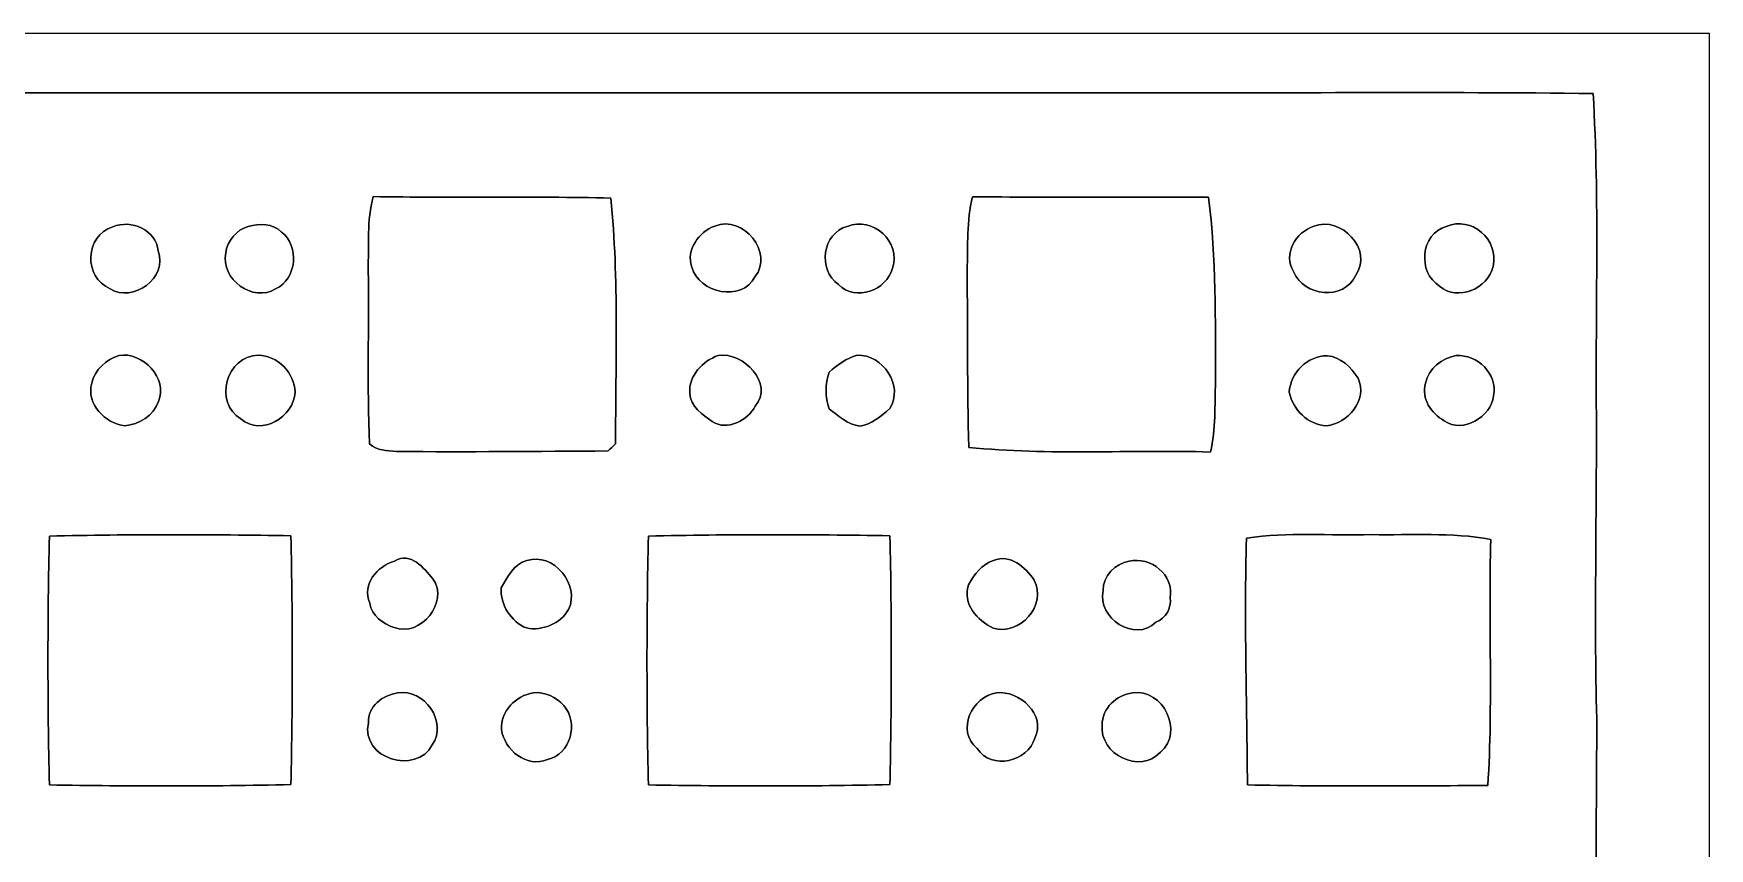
# Model space of a CAD drawing. Header units: centimetres. Extents: x -16.8 to 16.8, y -16.7 to 16.7.
# Drawn here: x -0.2 to 16.77, y 8.41 to 16.67 of the extents above; entities that cross this region are included whole.
import ezdxf

# ---------------------------------------------------------------- set-up
doc = ezdxf.new("R2010")
doc.units = ezdxf.units.CM
doc.header["$MEASUREMENT"] = 0
doc.layers.add('Layer 1', color=7, linetype='Continuous')

msp = doc.modelspace()

# ---------------------------------------------------------------- linework, layer by layer
at = {"layer": 'Layer 1', "color": 7}
for points, knots in [([(-16.77458, 16.66875), (-16.77458, 16.66875), (16.77458, 16.66875), (16.77458, 16.66875), (16.77458, 16.66875), (16.77458, 16.66875), (16.77458, -16.66875), (16.77458, -16.66875), (16.77458, -16.66875), (16.77458, -16.66875), (-16.77458, -16.66875), (-16.77458, -16.66875), (-16.77458, -16.66875), (-16.77458, -16.66875), (-16.77458, 16.66875), (-16.77458, 16.66875), (-16.77458, 16.66875), (-16.77458, 16.66875), (-16.77458, 16.66875), (-16.77458, 16.66875)], [0, 0, 0, 0, 0.16666667, 0.16666667, 0.16666667, 0.16666667, 0.33333333, 0.33333333, 0.33333333, 0.33333333, 0.5, 0.5, 0.5, 0.5, 0.66666667, 0.66666667, 0.66666667, 0.66666667, 1, 1, 1, 1]), ([(-16.06091, 16.05774), (-16.07961, 6.31331), (-16.06374, -3.43147), (-16.06903, -13.17625), (-16.06903, -13.17625), (-16.0588, -14.08148), (-16.0969, -14.98776), (-16.04186, -15.89229), (-16.04186, -15.89229), (-5.49557, -15.89546), (5.05107, -15.88805), (15.59736, -15.89581), (15.59736, -15.89581), (15.65769, -15.41709), (15.61606, -14.93132), (15.63052, -14.45013), (15.63052, -14.45013), (15.63088, -10.96857), (15.62417, -7.48665), (15.63158, -4.00509), (15.63158, -4.00509), (15.61571, -2.97004), (15.64852, -1.93463), (15.6143, -0.89958), (15.6143, -0.89958), (15.63758, 1.05692), (15.63441, 3.01378), (15.62276, 4.97064), (15.62276, 4.97064), (15.63864, 6.5218), (15.61465, 8.07297), (15.63511, 9.62413), (15.63511, 9.62413), (15.60371, 10.68564), (15.63299, 11.7475), (15.62876, 12.80901), (15.62876, 12.80901), (15.61888, 13.89274), (15.66086, 14.97718), (15.59595, 16.05986), (15.59595, 16.05986), (14.04867, 16.08137), (12.50103, 16.06303), (10.95375, 16.06903), (10.95375, 16.06903), (2.60456, 16.06903), (-5.74428, 16.06903), (-14.09347, 16.06903), (-14.09347, 16.06903), (-14.74929, 16.06867), (-15.40545, 16.07608), (-16.06091, 16.05774)], [0, 0, 0, 0, 0.07142857, 0.07142857, 0.07142857, 0.07142857, 0.14285714, 0.14285714, 0.14285714, 0.14285714, 0.21428571, 0.21428571, 0.21428571, 0.21428571, 0.28571429, 0.28571429, 0.28571429, 0.28571429, 0.35714286, 0.35714286, 0.35714286, 0.35714286, 0.42857143, 0.42857143, 0.42857143, 0.42857143, 0.5, 0.5, 0.5, 0.5, 0.57142857, 0.57142857, 0.57142857, 0.57142857, 0.64285714, 0.64285714, 0.64285714, 0.64285714, 0.71428571, 0.71428571, 0.71428571, 0.71428571, 0.78571429, 0.78571429, 0.78571429, 0.78571429, 0.85714286, 0.85714286, 0.85714286, 0.85714286, 1, 1, 1, 1]), ([(3.2385, 15.01634), (4.04107, 15.00399), (4.84434, 15.02092), (5.64691, 15.00187), (5.64691, 15.00187), (5.72735, 14.17496), (5.69383, 13.34276), (5.69383, 12.51303), (5.69383, 12.51303), (5.66808, 12.48869), (5.64268, 12.46434), (5.61728, 12.44), (5.61728, 12.44), (4.90255, 12.43577), (4.18783, 12.42801), (3.47345, 12.43542), (3.47345, 12.43542), (3.38032, 12.44353), (3.27342, 12.44177), (3.20181, 12.51197), (3.20181, 12.51197), (3.17465, 13.09758), (3.19899, 13.6839), (3.1877, 14.26986), (3.1877, 14.26986), (3.19511, 14.51857), (3.17288, 14.77363), (3.2385, 15.01634)], [0, 0, 0, 0, 0.125, 0.125, 0.125, 0.125, 0.25, 0.25, 0.25, 0.25, 0.375, 0.375, 0.375, 0.375, 0.5, 0.5, 0.5, 0.5, 0.625, 0.625, 0.625, 0.625, 0.75, 0.75, 0.75, 0.75, 1, 1, 1, 1]), ([(9.3091, 15.01493), (10.10602, 15.00787), (10.9026, 15.01281), (11.69952, 15.00999), (11.69952, 15.00999), (11.77925, 14.39051), (11.76796, 13.76433), (11.77114, 13.14097), (11.77114, 13.14097), (11.76196, 12.90391), (11.77572, 12.6619), (11.72034, 12.42907), (11.72034, 12.42907), (10.90436, 12.45411), (10.08521, 12.39414), (9.27135, 12.47634), (9.27135, 12.47634), (9.25724, 13.07394), (9.2583, 13.6719), (9.25583, 14.26986), (9.25583, 14.26986), (9.26183, 14.51822), (9.24842, 14.77151), (9.3091, 15.01493)], [0, 0, 0, 0, 0.14285714, 0.14285714, 0.14285714, 0.14285714, 0.28571429, 0.28571429, 0.28571429, 0.28571429, 0.42857143, 0.42857143, 0.42857143, 0.42857143, 0.57142857, 0.57142857, 0.57142857, 0.57142857, 0.71428571, 0.71428571, 0.71428571, 0.71428571, 1, 1, 1, 1]), ([(0.60078, 14.70907), (0.78881, 14.79197), (1.03964, 14.67767), (1.06151, 14.46706), (1.06151, 14.46706), (1.1624, 14.19684), (0.80363, 13.93366), (0.57291, 14.08359), (0.57291, 14.08359), (0.30268, 14.19542), (0.31503, 14.62546), (0.60078, 14.70907)], [0, 0, 0, 0, 0.25, 0.25, 0.25, 0.25, 0.5, 0.5, 0.5, 0.5, 1, 1, 1, 1]), ([(6.69854, 14.71754), (6.98712, 14.83572), (7.30003, 14.44696), (7.106, 14.20319), (7.106, 14.20319), (6.97054, 13.94566), (6.53732, 14.03526), (6.46712, 14.30302), (6.46712, 14.30302), (6.40256, 14.47482), (6.53909, 14.66039), (6.69854, 14.71754)], [0, 0, 0, 0, 0.25, 0.25, 0.25, 0.25, 0.5, 0.5, 0.5, 0.5, 1, 1, 1, 1]), ([(8.04051, 14.71507), (8.29804, 14.82407), (8.59331, 14.55279), (8.49806, 14.29279), (8.49806, 14.29279), (8.43915, 14.0649), (8.12659, 13.94954), (7.95302, 14.12663), (7.95302, 14.12663), (7.73536, 14.27445), (7.79039, 14.64522), (8.04051, 14.71507)], [0, 0, 0, 0, 0.25, 0.25, 0.25, 0.25, 0.5, 0.5, 0.5, 0.5, 1, 1, 1, 1]), ([(12.76667, 14.71754), (13.04396, 14.82231), (13.36887, 14.48259), (13.19283, 14.22012), (13.19283, 14.22012), (13.06759, 13.95906), (12.6686, 14.0021), (12.56242, 14.25716), (12.56242, 14.25716), (12.44741, 14.43214), (12.58711, 14.65721), (12.76667, 14.71754)], [0, 0, 0, 0, 0.25, 0.25, 0.25, 0.25, 0.5, 0.5, 0.5, 0.5, 1, 1, 1, 1]), ([(14.10794, 14.71507), (14.36864, 14.82372), (14.64451, 14.5796), (14.58277, 14.30902), (14.58277, 14.30902), (14.53092, 14.08712), (14.22365, 13.94883), (14.04091, 14.11076), (14.04091, 14.11076), (13.8116, 14.24693), (13.85041, 14.64239), (14.10794, 14.71507)], [0, 0, 0, 0, 0.25, 0.25, 0.25, 0.25, 0.5, 0.5, 0.5, 0.5, 1, 1, 1, 1]), ([(1.97273, 14.71507), (2.08456, 14.74682), (2.2225, 14.74505), (2.30964, 14.65756), (2.30964, 14.65756), (2.4959, 14.51645), (2.46521, 14.18061), (2.24966, 14.08289), (2.24966, 14.08289), (2.02142, 13.93896), (1.68734, 14.18026), (1.7466, 14.4466), (1.7466, 14.4466), (1.75648, 14.57007), (1.85561, 14.67908), (1.97273, 14.71507)], [0, 0, 0, 0, 0.2, 0.2, 0.2, 0.2, 0.4, 0.4, 0.4, 0.4, 0.6, 0.6, 0.6, 0.6, 1, 1, 1, 1]), ([(0.66534, 13.40802), (0.90311, 13.44718), (1.16134, 13.1759), (1.06433, 12.94095), (1.06433, 12.94095), (1.01424, 12.79984), (0.86889, 12.70635), (0.72284, 12.69577), (0.72284, 12.69577), (0.52493, 12.71834), (0.33055, 12.91449), (0.387, 13.12651), (0.387, 13.12651), (0.41593, 13.26444), (0.53622, 13.36569), (0.66534, 13.40802)], [0, 0, 0, 0, 0.2, 0.2, 0.2, 0.2, 0.4, 0.4, 0.4, 0.4, 0.6, 0.6, 0.6, 0.6, 1, 1, 1, 1]), ([(6.73276, 13.40697), (6.98641, 13.44683), (7.30215, 13.12227), (7.10918, 12.89367), (7.10918, 12.89367), (7.03086, 12.74974), (6.82378, 12.63756), (6.67279, 12.73775), (6.67279, 12.73775), (6.57366, 12.80548), (6.45301, 12.89191), (6.44631, 13.02314), (6.44631, 13.02314), (6.43008, 13.19989), (6.57613, 13.35052), (6.73276, 13.40697)], [0, 0, 0, 0, 0.2, 0.2, 0.2, 0.2, 0.4, 0.4, 0.4, 0.4, 0.6, 0.6, 0.6, 0.6, 1, 1, 1, 1]), ([(8.14176, 13.40944), (8.39893, 13.42037), (8.61801, 13.09687), (8.47125, 12.86969), (8.47125, 12.86969), (8.38376, 12.79313), (8.2864, 12.7067), (8.16681, 12.69153), (8.16681, 12.69153), (8.04616, 12.7067), (7.94844, 12.79631), (7.85671, 12.86686), (7.85671, 12.86686), (7.81544, 12.9854), (7.81544, 13.12016), (7.85671, 13.23904), (7.85671, 13.23904), (7.94138, 13.30678), (8.03204, 13.38368), (8.14176, 13.40944)], [0, 0, 0, 0, 0.16666667, 0.16666667, 0.16666667, 0.16666667, 0.33333333, 0.33333333, 0.33333333, 0.33333333, 0.5, 0.5, 0.5, 0.5, 0.66666667, 0.66666667, 0.66666667, 0.66666667, 1, 1, 1, 1]), ([(14.21024, 13.40732), (14.41979, 13.41684), (14.63322, 13.22282), (14.58701, 12.99951), (14.58701, 12.99951), (14.56372, 12.7829), (14.27656, 12.61427), (14.08606, 12.74516), (14.08606, 12.74516), (13.9573, 12.82171), (13.85147, 12.96741), (13.89839, 13.12651), (13.89839, 13.12651), (13.92767, 13.27538), (14.0656, 13.38192), (14.21024, 13.40732)], [0, 0, 0, 0, 0.2, 0.2, 0.2, 0.2, 0.4, 0.4, 0.4, 0.4, 0.6, 0.6, 0.6, 0.6, 1, 1, 1, 1]), ([(2.07469, 13.40979), (2.26977, 13.40873), (2.44475, 13.22952), (2.44792, 13.03479), (2.44792, 13.03479), (2.43205, 12.78361), (2.11032, 12.58464), (1.899, 12.76526), (1.899, 12.76526), (1.61643, 12.92613), (1.75013, 13.40661), (2.07469, 13.40979)], [0, 0, 0, 0, 0.25, 0.25, 0.25, 0.25, 0.5, 0.5, 0.5, 0.5, 1, 1, 1, 1]), ([(12.90214, 13.40485), (13.0362, 13.39532), (13.14521, 13.28596), (13.21435, 13.17766), (13.21435, 13.17766), (13.31771, 12.95682), (13.11134, 12.71799), (12.89438, 12.69577), (12.89438, 12.69577), (12.70741, 12.70247), (12.55642, 12.85699), (12.51726, 13.03479), (12.51726, 13.03479), (12.52996, 13.23199), (12.70141, 13.4045), (12.90214, 13.40485)], [0, 0, 0, 0, 0.2, 0.2, 0.2, 0.2, 0.4, 0.4, 0.4, 0.4, 0.6, 0.6, 0.6, 0.6, 1, 1, 1, 1]), ([(-0.04163, 11.57746), (0.77364, 11.59581), (1.58962, 11.59545), (2.40524, 11.58064), (2.40524, 11.58064), (2.42394, 10.74067), (2.42358, 9.9), (2.40524, 9.06004), (2.40524, 9.06004), (1.58962, 9.04205), (0.77399, 9.04205), (-0.04163, 9.05686), (-0.04163, 9.05686), (-0.06068, 9.89683), (-0.06033, 10.7375), (-0.04163, 11.57746)], [0, 0, 0, 0, 0.2, 0.2, 0.2, 0.2, 0.4, 0.4, 0.4, 0.4, 0.6, 0.6, 0.6, 0.6, 1, 1, 1, 1]), ([(6.02615, 11.57746), (6.84142, 11.59581), (7.65739, 11.59545), (8.47302, 11.58064), (8.47302, 11.58064), (8.49171, 10.74067), (8.49136, 9.9), (8.47302, 9.06004), (8.47302, 9.06004), (7.65739, 9.04205), (6.84177, 9.04205), (6.02615, 9.05686), (6.02615, 9.05686), (6.0071, 9.89683), (6.00745, 10.7375), (6.02615, 11.57746)], [0, 0, 0, 0, 0.2, 0.2, 0.2, 0.2, 0.4, 0.4, 0.4, 0.4, 0.6, 0.6, 0.6, 0.6, 1, 1, 1, 1]), ([(12.08476, 11.55559), (12.50315, 11.62156), (12.93001, 11.58064), (13.35264, 11.59228), (13.35264, 11.59228), (13.75339, 11.58557), (14.16156, 11.61697), (14.55879, 11.5443), (14.55879, 11.5443), (14.53515, 10.7128), (14.58136, 9.87989), (14.52986, 9.04946), (14.52986, 9.04946), (13.71776, 9.05051), (12.90567, 9.03958), (12.09393, 9.05686), (12.09393, 9.05686), (12.08969, 9.88907), (12.05971, 10.7248), (12.08476, 11.55559)], [0, 0, 0, 0, 0.16666667, 0.16666667, 0.16666667, 0.16666667, 0.33333333, 0.33333333, 0.33333333, 0.33333333, 0.5, 0.5, 0.5, 0.5, 0.66666667, 0.66666667, 0.66666667, 0.66666667, 1, 1, 1, 1]), ([(3.45581, 11.32417), (3.62056, 11.4233), (3.75038, 11.25149), (3.84387, 11.14496), (3.84387, 11.14496), (4.00967, 10.91142), (3.72145, 10.55088), (3.45228, 10.65001), (3.45228, 10.65001), (3.33939, 10.68881), (3.22051, 10.7696), (3.20569, 10.89766), (3.20569, 10.89766), (3.11856, 11.0938), (3.28295, 11.2716), (3.45581, 11.32417)], [0, 0, 0, 0, 0.2, 0.2, 0.2, 0.2, 0.4, 0.4, 0.4, 0.4, 0.6, 0.6, 0.6, 0.6, 1, 1, 1, 1]), ([(4.79425, 11.32946), (5.06271, 11.41942), (5.33753, 11.08498), (5.21758, 10.83486), (5.21758, 10.83486), (5.1368, 10.69093), (4.95159, 10.61332), (4.79107, 10.64683), (4.79107, 10.64683), (4.63374, 10.70645), (4.52437, 10.88849), (4.53425, 11.05323), (4.53425, 11.05323), (4.59916, 11.15766), (4.66196, 11.29771), (4.79425, 11.32946)], [0, 0, 0, 0, 0.2, 0.2, 0.2, 0.2, 0.4, 0.4, 0.4, 0.4, 0.6, 0.6, 0.6, 0.6, 1, 1, 1, 1]), ([(9.52077, 11.33087), (9.69574, 11.40001), (9.84321, 11.26067), (9.93352, 11.13261), (9.93352, 11.13261), (10.06828, 10.87684), (9.78782, 10.56252), (9.51794, 10.64613), (9.51794, 10.64613), (9.35955, 10.72303), (9.20256, 10.89025), (9.27029, 11.08428), (9.27029, 11.08428), (9.32251, 11.1887), (9.40717, 11.29101), (9.52077, 11.33087)], [0, 0, 0, 0, 0.2, 0.2, 0.2, 0.2, 0.4, 0.4, 0.4, 0.4, 0.6, 0.6, 0.6, 0.6, 1, 1, 1, 1]), ([(10.89766, 11.32346), (11.11038, 11.37285), (11.35803, 11.18447), (11.31076, 10.95234), (11.31076, 10.95234), (11.3284, 10.84651), (11.26737, 10.74738), (11.16647, 10.70575), (11.16647, 10.70575), (10.95834, 10.49337), (10.56569, 10.74667), (10.63413, 11.02572), (10.63413, 11.02572), (10.62531, 11.17635), (10.75761, 11.29877), (10.89766, 11.32346)], [0, 0, 0, 0, 0.2, 0.2, 0.2, 0.2, 0.4, 0.4, 0.4, 0.4, 0.6, 0.6, 0.6, 0.6, 1, 1, 1, 1]), ([(3.48686, 9.9882), (3.75885, 10.03335), (3.99591, 9.69716), (3.83752, 9.46256), (3.83752, 9.46256), (3.67806, 9.15494), (3.10903, 9.32039), (3.19052, 9.68516), (3.19052, 9.68516), (3.17959, 9.85097), (3.33622, 9.96844), (3.48686, 9.9882)], [0, 0, 0, 0, 0.25, 0.25, 0.25, 0.25, 0.5, 0.5, 0.5, 0.5, 1, 1, 1, 1]), ([(9.55393, 9.98926), (9.785, 10.01995), (10.05805, 9.76454), (9.94163, 9.53206), (9.94163, 9.53206), (9.87002, 9.29005), (9.50383, 9.20186), (9.35602, 9.42622), (9.35602, 9.42622), (9.14012, 9.60896), (9.30063, 9.95116), (9.55393, 9.98926)], [0, 0, 0, 0, 0.25, 0.25, 0.25, 0.25, 0.5, 0.5, 0.5, 0.5, 1, 1, 1, 1]), ([(10.93047, 9.9889), (11.23915, 10.03617), (11.45787, 9.59344), (11.21198, 9.38953), (11.21198, 9.38953), (11.00808, 9.15741), (10.59392, 9.37084), (10.62179, 9.66223), (10.62179, 9.66223), (10.62461, 9.83262), (10.76466, 9.96985), (10.93047, 9.9889)], [0, 0, 0, 0, 0.25, 0.25, 0.25, 0.25, 0.5, 0.5, 0.5, 0.5, 1, 1, 1, 1]), ([(4.86269, 9.9889), (4.97769, 10.00513), (5.09235, 9.94339), (5.16855, 9.86014), (5.16855, 9.86014), (5.32306, 9.69045), (5.23875, 9.3599), (5.00486, 9.31545), (5.00486, 9.31545), (4.79249, 9.22232), (4.56706, 9.41282), (4.53813, 9.61743), (4.53813, 9.61743), (4.52896, 9.80122), (4.68312, 9.96632), (4.86269, 9.9889)], [0, 0, 0, 0, 0.2, 0.2, 0.2, 0.2, 0.4, 0.4, 0.4, 0.4, 0.6, 0.6, 0.6, 0.6, 1, 1, 1, 1])]:
    msp.add_open_spline(points, degree=3, knots=knots, dxfattribs=at)
at = {"layer": 'Layer 1', "color": 251}
for points, knots in [([(-16.06091, 16.05774), (-15.40545, 16.07608), (-14.74929, 16.06867), (-14.09347, 16.06903), (-14.09347, 16.06903), (-5.74428, 16.06903), (2.60456, 16.06903), (10.95375, 16.06903), (10.95375, 16.06903), (12.50103, 16.06303), (14.04867, 16.08137), (15.59595, 16.05986), (15.59595, 16.05986), (15.66086, 14.97718), (15.61888, 13.89274), (15.62876, 12.80901), (15.62876, 12.80901), (15.63299, 11.7475), (15.60371, 10.68564), (15.63511, 9.62413), (15.63511, 9.62413), (15.61465, 8.07297), (15.63864, 6.5218), (15.62276, 4.97064), (15.62276, 4.97064), (15.63441, 3.01378), (15.63758, 1.05692), (15.6143, -0.89958), (15.6143, -0.89958), (15.64852, -1.93463), (15.61571, -2.97004), (15.63158, -4.00509), (15.63158, -4.00509), (15.62417, -7.48665), (15.63088, -10.96857), (15.63052, -14.45013), (15.63052, -14.45013), (15.61606, -14.93132), (15.65769, -15.41709), (15.59736, -15.89581), (15.59736, -15.89581), (5.05107, -15.88805), (-5.49557, -15.89546), (-16.04186, -15.89229), (-16.04186, -15.89229), (-16.0969, -14.98776), (-16.0588, -14.08148), (-16.06903, -13.17625), (-16.06903, -13.17625), (-16.06374, -3.43147), (-16.07961, 6.31331), (-16.06091, 16.05774), (-16.06091, 16.05774), (-16.06091, 16.05774), (-16.06091, 16.05774), (-16.06091, 16.05774)], [0, 0, 0, 0, 0.06666667, 0.06666667, 0.06666667, 0.06666667, 0.13333333, 0.13333333, 0.13333333, 0.13333333, 0.2, 0.2, 0.2, 0.2, 0.26666667, 0.26666667, 0.26666667, 0.26666667, 0.33333333, 0.33333333, 0.33333333, 0.33333333, 0.4, 0.4, 0.4, 0.4, 0.46666667, 0.46666667, 0.46666667, 0.46666667, 0.53333333, 0.53333333, 0.53333333, 0.53333333, 0.6, 0.6, 0.6, 0.6, 0.66666667, 0.66666667, 0.66666667, 0.66666667, 0.73333333, 0.73333333, 0.73333333, 0.73333333, 0.8, 0.8, 0.8, 0.8, 0.86666667, 0.86666667, 0.86666667, 0.86666667, 1, 1, 1, 1]), ([(3.2385, 15.01634), (3.17288, 14.77363), (3.19511, 14.51857), (3.1877, 14.26986), (3.1877, 14.26986), (3.19899, 13.6839), (3.17465, 13.09758), (3.20181, 12.51197), (3.20181, 12.51197), (3.27342, 12.44177), (3.38032, 12.44353), (3.47345, 12.43542), (3.47345, 12.43542), (4.18783, 12.42801), (4.90255, 12.43577), (5.61728, 12.44), (5.61728, 12.44), (5.64268, 12.46434), (5.66808, 12.48869), (5.69383, 12.51303), (5.69383, 12.51303), (5.69383, 13.34276), (5.72735, 14.17496), (5.64691, 15.00187), (5.64691, 15.00187), (4.84434, 15.02092), (4.04107, 15.00399), (3.2385, 15.01634), (3.2385, 15.01634), (3.2385, 15.01634), (3.2385, 15.01634), (3.2385, 15.01634)], [0, 0, 0, 0, 0.11111111, 0.11111111, 0.11111111, 0.11111111, 0.22222222, 0.22222222, 0.22222222, 0.22222222, 0.33333333, 0.33333333, 0.33333333, 0.33333333, 0.44444444, 0.44444444, 0.44444444, 0.44444444, 0.55555556, 0.55555556, 0.55555556, 0.55555556, 0.66666667, 0.66666667, 0.66666667, 0.66666667, 0.77777778, 0.77777778, 0.77777778, 0.77777778, 1, 1, 1, 1]), ([(9.3091, 15.01493), (9.24842, 14.77151), (9.26183, 14.51822), (9.25583, 14.26986), (9.25583, 14.26986), (9.2583, 13.6719), (9.25724, 13.07394), (9.27135, 12.47634), (9.27135, 12.47634), (10.08521, 12.39414), (10.90436, 12.45411), (11.72034, 12.42907), (11.72034, 12.42907), (11.77572, 12.6619), (11.76196, 12.90391), (11.77114, 13.14097), (11.77114, 13.14097), (11.76796, 13.76433), (11.77925, 14.39051), (11.69952, 15.00999), (11.69952, 15.00999), (10.9026, 15.01281), (10.10602, 15.00787), (9.3091, 15.01493), (9.3091, 15.01493), (9.3091, 15.01493), (9.3091, 15.01493), (9.3091, 15.01493)], [0, 0, 0, 0, 0.125, 0.125, 0.125, 0.125, 0.25, 0.25, 0.25, 0.25, 0.375, 0.375, 0.375, 0.375, 0.5, 0.5, 0.5, 0.5, 0.625, 0.625, 0.625, 0.625, 0.75, 0.75, 0.75, 0.75, 1, 1, 1, 1]), ([(0.60078, 14.70907), (0.31503, 14.62546), (0.30268, 14.19542), (0.57291, 14.08359), (0.57291, 14.08359), (0.80363, 13.93366), (1.1624, 14.19684), (1.06151, 14.46706), (1.06151, 14.46706), (1.03964, 14.67767), (0.78881, 14.79197), (0.60078, 14.70907), (0.60078, 14.70907), (0.60078, 14.70907), (0.60078, 14.70907), (0.60078, 14.70907)], [0, 0, 0, 0, 0.2, 0.2, 0.2, 0.2, 0.4, 0.4, 0.4, 0.4, 0.6, 0.6, 0.6, 0.6, 1, 1, 1, 1]), ([(6.69854, 14.71754), (6.53909, 14.66039), (6.40256, 14.47482), (6.46712, 14.30302), (6.46712, 14.30302), (6.53732, 14.03526), (6.97054, 13.94566), (7.106, 14.20319), (7.106, 14.20319), (7.30003, 14.44696), (6.98712, 14.83572), (6.69854, 14.71754), (6.69854, 14.71754), (6.69854, 14.71754), (6.69854, 14.71754), (6.69854, 14.71754)], [0, 0, 0, 0, 0.2, 0.2, 0.2, 0.2, 0.4, 0.4, 0.4, 0.4, 0.6, 0.6, 0.6, 0.6, 1, 1, 1, 1]), ([(8.04051, 14.71507), (7.79039, 14.64522), (7.73536, 14.27445), (7.95302, 14.12663), (7.95302, 14.12663), (8.12659, 13.94954), (8.43915, 14.0649), (8.49806, 14.29279), (8.49806, 14.29279), (8.59331, 14.55279), (8.29804, 14.82407), (8.04051, 14.71507), (8.04051, 14.71507), (8.04051, 14.71507), (8.04051, 14.71507), (8.04051, 14.71507)], [0, 0, 0, 0, 0.2, 0.2, 0.2, 0.2, 0.4, 0.4, 0.4, 0.4, 0.6, 0.6, 0.6, 0.6, 1, 1, 1, 1]), ([(12.76667, 14.71754), (12.58711, 14.65721), (12.44741, 14.43214), (12.56242, 14.25716), (12.56242, 14.25716), (12.6686, 14.0021), (13.06759, 13.95906), (13.19283, 14.22012), (13.19283, 14.22012), (13.36887, 14.48259), (13.04396, 14.82231), (12.76667, 14.71754), (12.76667, 14.71754), (12.76667, 14.71754), (12.76667, 14.71754), (12.76667, 14.71754)], [0, 0, 0, 0, 0.2, 0.2, 0.2, 0.2, 0.4, 0.4, 0.4, 0.4, 0.6, 0.6, 0.6, 0.6, 1, 1, 1, 1]), ([(14.10794, 14.71507), (13.85041, 14.64239), (13.8116, 14.24693), (14.04091, 14.11076), (14.04091, 14.11076), (14.22365, 13.94883), (14.53092, 14.08712), (14.58277, 14.30902), (14.58277, 14.30902), (14.64451, 14.5796), (14.36864, 14.82372), (14.10794, 14.71507), (14.10794, 14.71507), (14.10794, 14.71507), (14.10794, 14.71507), (14.10794, 14.71507)], [0, 0, 0, 0, 0.2, 0.2, 0.2, 0.2, 0.4, 0.4, 0.4, 0.4, 0.6, 0.6, 0.6, 0.6, 1, 1, 1, 1]), ([(1.97273, 14.71507), (1.85561, 14.67908), (1.75648, 14.57007), (1.7466, 14.4466), (1.7466, 14.4466), (1.68734, 14.18026), (2.02142, 13.93896), (2.24966, 14.08289), (2.24966, 14.08289), (2.46521, 14.18061), (2.4959, 14.51645), (2.30964, 14.65756), (2.30964, 14.65756), (2.2225, 14.74505), (2.08456, 14.74682), (1.97273, 14.71507), (1.97273, 14.71507), (1.97273, 14.71507), (1.97273, 14.71507), (1.97273, 14.71507)], [0, 0, 0, 0, 0.16666667, 0.16666667, 0.16666667, 0.16666667, 0.33333333, 0.33333333, 0.33333333, 0.33333333, 0.5, 0.5, 0.5, 0.5, 0.66666667, 0.66666667, 0.66666667, 0.66666667, 1, 1, 1, 1]), ([(0.66534, 13.40802), (0.53622, 13.36569), (0.41593, 13.26444), (0.387, 13.12651), (0.387, 13.12651), (0.33055, 12.91449), (0.52493, 12.71834), (0.72284, 12.69577), (0.72284, 12.69577), (0.86889, 12.70635), (1.01424, 12.79984), (1.06433, 12.94095), (1.06433, 12.94095), (1.16134, 13.1759), (0.90311, 13.44718), (0.66534, 13.40802), (0.66534, 13.40802), (0.66534, 13.40802), (0.66534, 13.40802), (0.66534, 13.40802)], [0, 0, 0, 0, 0.16666667, 0.16666667, 0.16666667, 0.16666667, 0.33333333, 0.33333333, 0.33333333, 0.33333333, 0.5, 0.5, 0.5, 0.5, 0.66666667, 0.66666667, 0.66666667, 0.66666667, 1, 1, 1, 1]), ([(6.73276, 13.40697), (6.57613, 13.35052), (6.43008, 13.19989), (6.44631, 13.02314), (6.44631, 13.02314), (6.45301, 12.89191), (6.57366, 12.80548), (6.67279, 12.73775), (6.67279, 12.73775), (6.82378, 12.63756), (7.03086, 12.74974), (7.10918, 12.89367), (7.10918, 12.89367), (7.30215, 13.12227), (6.98641, 13.44683), (6.73276, 13.40697), (6.73276, 13.40697), (6.73276, 13.40697), (6.73276, 13.40697), (6.73276, 13.40697)], [0, 0, 0, 0, 0.16666667, 0.16666667, 0.16666667, 0.16666667, 0.33333333, 0.33333333, 0.33333333, 0.33333333, 0.5, 0.5, 0.5, 0.5, 0.66666667, 0.66666667, 0.66666667, 0.66666667, 1, 1, 1, 1]), ([(8.14176, 13.40944), (8.03204, 13.38368), (7.94138, 13.30678), (7.85671, 13.23904), (7.85671, 13.23904), (7.81544, 13.12016), (7.81544, 12.9854), (7.85671, 12.86686), (7.85671, 12.86686), (7.94844, 12.79631), (8.04616, 12.7067), (8.16681, 12.69153), (8.16681, 12.69153), (8.2864, 12.7067), (8.38376, 12.79313), (8.47125, 12.86969), (8.47125, 12.86969), (8.61801, 13.09687), (8.39893, 13.42037), (8.14176, 13.40944), (8.14176, 13.40944), (8.14176, 13.40944), (8.14176, 13.40944), (8.14176, 13.40944)], [0, 0, 0, 0, 0.14285714, 0.14285714, 0.14285714, 0.14285714, 0.28571429, 0.28571429, 0.28571429, 0.28571429, 0.42857143, 0.42857143, 0.42857143, 0.42857143, 0.57142857, 0.57142857, 0.57142857, 0.57142857, 0.71428571, 0.71428571, 0.71428571, 0.71428571, 1, 1, 1, 1]), ([(14.21024, 13.40732), (14.0656, 13.38192), (13.92767, 13.27538), (13.89839, 13.12651), (13.89839, 13.12651), (13.85147, 12.96741), (13.9573, 12.82171), (14.08606, 12.74516), (14.08606, 12.74516), (14.27656, 12.61427), (14.56372, 12.7829), (14.58701, 12.99951), (14.58701, 12.99951), (14.63322, 13.22282), (14.41979, 13.41684), (14.21024, 13.40732), (14.21024, 13.40732), (14.21024, 13.40732), (14.21024, 13.40732), (14.21024, 13.40732)], [0, 0, 0, 0, 0.16666667, 0.16666667, 0.16666667, 0.16666667, 0.33333333, 0.33333333, 0.33333333, 0.33333333, 0.5, 0.5, 0.5, 0.5, 0.66666667, 0.66666667, 0.66666667, 0.66666667, 1, 1, 1, 1]), ([(2.07469, 13.40979), (1.75013, 13.40661), (1.61643, 12.92613), (1.899, 12.76526), (1.899, 12.76526), (2.11032, 12.58464), (2.43205, 12.78361), (2.44792, 13.03479), (2.44792, 13.03479), (2.44475, 13.22952), (2.26977, 13.40873), (2.07469, 13.40979), (2.07469, 13.40979), (2.07469, 13.40979), (2.07469, 13.40979), (2.07469, 13.40979)], [0, 0, 0, 0, 0.2, 0.2, 0.2, 0.2, 0.4, 0.4, 0.4, 0.4, 0.6, 0.6, 0.6, 0.6, 1, 1, 1, 1]), ([(12.90214, 13.40485), (12.70141, 13.4045), (12.52996, 13.23199), (12.51726, 13.03479), (12.51726, 13.03479), (12.55642, 12.85699), (12.70741, 12.70247), (12.89438, 12.69577), (12.89438, 12.69577), (13.11134, 12.71799), (13.31771, 12.95682), (13.21435, 13.17766), (13.21435, 13.17766), (13.14521, 13.28596), (13.0362, 13.39532), (12.90214, 13.40485), (12.90214, 13.40485), (12.90214, 13.40485), (12.90214, 13.40485), (12.90214, 13.40485)], [0, 0, 0, 0, 0.16666667, 0.16666667, 0.16666667, 0.16666667, 0.33333333, 0.33333333, 0.33333333, 0.33333333, 0.5, 0.5, 0.5, 0.5, 0.66666667, 0.66666667, 0.66666667, 0.66666667, 1, 1, 1, 1]), ([(-0.04163, 11.57746), (-0.06033, 10.7375), (-0.06068, 9.89683), (-0.04163, 9.05686), (-0.04163, 9.05686), (0.77399, 9.04205), (1.58962, 9.04205), (2.40524, 9.06004), (2.40524, 9.06004), (2.42358, 9.9), (2.42394, 10.74067), (2.40524, 11.58064), (2.40524, 11.58064), (1.58962, 11.59545), (0.77364, 11.59581), (-0.04163, 11.57746), (-0.04163, 11.57746), (-0.04163, 11.57746), (-0.04163, 11.57746), (-0.04163, 11.57746)], [0, 0, 0, 0, 0.16666667, 0.16666667, 0.16666667, 0.16666667, 0.33333333, 0.33333333, 0.33333333, 0.33333333, 0.5, 0.5, 0.5, 0.5, 0.66666667, 0.66666667, 0.66666667, 0.66666667, 1, 1, 1, 1]), ([(6.02615, 11.57746), (6.00745, 10.7375), (6.0071, 9.89683), (6.02615, 9.05686), (6.02615, 9.05686), (6.84177, 9.04205), (7.65739, 9.04205), (8.47302, 9.06004), (8.47302, 9.06004), (8.49136, 9.9), (8.49171, 10.74067), (8.47302, 11.58064), (8.47302, 11.58064), (7.65739, 11.59545), (6.84142, 11.59581), (6.02615, 11.57746), (6.02615, 11.57746), (6.02615, 11.57746), (6.02615, 11.57746), (6.02615, 11.57746)], [0, 0, 0, 0, 0.16666667, 0.16666667, 0.16666667, 0.16666667, 0.33333333, 0.33333333, 0.33333333, 0.33333333, 0.5, 0.5, 0.5, 0.5, 0.66666667, 0.66666667, 0.66666667, 0.66666667, 1, 1, 1, 1]), ([(12.08476, 11.55559), (12.05971, 10.7248), (12.08969, 9.88907), (12.09393, 9.05686), (12.09393, 9.05686), (12.90567, 9.03958), (13.71776, 9.05051), (14.52986, 9.04946), (14.52986, 9.04946), (14.58136, 9.87989), (14.53515, 10.7128), (14.55879, 11.5443), (14.55879, 11.5443), (14.16156, 11.61697), (13.75339, 11.58557), (13.35264, 11.59228), (13.35264, 11.59228), (12.93001, 11.58064), (12.50315, 11.62156), (12.08476, 11.55559), (12.08476, 11.55559), (12.08476, 11.55559), (12.08476, 11.55559), (12.08476, 11.55559)], [0, 0, 0, 0, 0.14285714, 0.14285714, 0.14285714, 0.14285714, 0.28571429, 0.28571429, 0.28571429, 0.28571429, 0.42857143, 0.42857143, 0.42857143, 0.42857143, 0.57142857, 0.57142857, 0.57142857, 0.57142857, 0.71428571, 0.71428571, 0.71428571, 0.71428571, 1, 1, 1, 1]), ([(3.45581, 11.32417), (3.28295, 11.2716), (3.11856, 11.0938), (3.20569, 10.89766), (3.20569, 10.89766), (3.22051, 10.7696), (3.33939, 10.68881), (3.45228, 10.65001), (3.45228, 10.65001), (3.72145, 10.55088), (4.00967, 10.91142), (3.84387, 11.14496), (3.84387, 11.14496), (3.75038, 11.25149), (3.62056, 11.4233), (3.45581, 11.32417), (3.45581, 11.32417), (3.45581, 11.32417), (3.45581, 11.32417), (3.45581, 11.32417)], [0, 0, 0, 0, 0.16666667, 0.16666667, 0.16666667, 0.16666667, 0.33333333, 0.33333333, 0.33333333, 0.33333333, 0.5, 0.5, 0.5, 0.5, 0.66666667, 0.66666667, 0.66666667, 0.66666667, 1, 1, 1, 1]), ([(4.79425, 11.32946), (4.66196, 11.29771), (4.59916, 11.15766), (4.53425, 11.05323), (4.53425, 11.05323), (4.52437, 10.88849), (4.63374, 10.70645), (4.79107, 10.64683), (4.79107, 10.64683), (4.95159, 10.61332), (5.1368, 10.69093), (5.21758, 10.83486), (5.21758, 10.83486), (5.33753, 11.08498), (5.06271, 11.41942), (4.79425, 11.32946), (4.79425, 11.32946), (4.79425, 11.32946), (4.79425, 11.32946), (4.79425, 11.32946)], [0, 0, 0, 0, 0.16666667, 0.16666667, 0.16666667, 0.16666667, 0.33333333, 0.33333333, 0.33333333, 0.33333333, 0.5, 0.5, 0.5, 0.5, 0.66666667, 0.66666667, 0.66666667, 0.66666667, 1, 1, 1, 1]), ([(9.52077, 11.33087), (9.40717, 11.29101), (9.32251, 11.1887), (9.27029, 11.08428), (9.27029, 11.08428), (9.20256, 10.89025), (9.35955, 10.72303), (9.51794, 10.64613), (9.51794, 10.64613), (9.78782, 10.56252), (10.06828, 10.87684), (9.93352, 11.13261), (9.93352, 11.13261), (9.84321, 11.26067), (9.69574, 11.40001), (9.52077, 11.33087), (9.52077, 11.33087), (9.52077, 11.33087), (9.52077, 11.33087), (9.52077, 11.33087)], [0, 0, 0, 0, 0.16666667, 0.16666667, 0.16666667, 0.16666667, 0.33333333, 0.33333333, 0.33333333, 0.33333333, 0.5, 0.5, 0.5, 0.5, 0.66666667, 0.66666667, 0.66666667, 0.66666667, 1, 1, 1, 1]), ([(10.89766, 11.32346), (10.75761, 11.29877), (10.62531, 11.17635), (10.63413, 11.02572), (10.63413, 11.02572), (10.56569, 10.74667), (10.95834, 10.49337), (11.16647, 10.70575), (11.16647, 10.70575), (11.26737, 10.74738), (11.3284, 10.84651), (11.31076, 10.95234), (11.31076, 10.95234), (11.35803, 11.18447), (11.11038, 11.37285), (10.89766, 11.32346), (10.89766, 11.32346), (10.89766, 11.32346), (10.89766, 11.32346), (10.89766, 11.32346)], [0, 0, 0, 0, 0.16666667, 0.16666667, 0.16666667, 0.16666667, 0.33333333, 0.33333333, 0.33333333, 0.33333333, 0.5, 0.5, 0.5, 0.5, 0.66666667, 0.66666667, 0.66666667, 0.66666667, 1, 1, 1, 1]), ([(3.48686, 9.9882), (3.33622, 9.96844), (3.17959, 9.85097), (3.19052, 9.68516), (3.19052, 9.68516), (3.10903, 9.32039), (3.67806, 9.15494), (3.83752, 9.46256), (3.83752, 9.46256), (3.99591, 9.69716), (3.75885, 10.03335), (3.48686, 9.9882), (3.48686, 9.9882), (3.48686, 9.9882), (3.48686, 9.9882), (3.48686, 9.9882)], [0, 0, 0, 0, 0.2, 0.2, 0.2, 0.2, 0.4, 0.4, 0.4, 0.4, 0.6, 0.6, 0.6, 0.6, 1, 1, 1, 1]), ([(9.55393, 9.98926), (9.30063, 9.95116), (9.14012, 9.60896), (9.35602, 9.42622), (9.35602, 9.42622), (9.50383, 9.20186), (9.87002, 9.29005), (9.94163, 9.53206), (9.94163, 9.53206), (10.05805, 9.76454), (9.785, 10.01995), (9.55393, 9.98926), (9.55393, 9.98926), (9.55393, 9.98926), (9.55393, 9.98926), (9.55393, 9.98926)], [0, 0, 0, 0, 0.2, 0.2, 0.2, 0.2, 0.4, 0.4, 0.4, 0.4, 0.6, 0.6, 0.6, 0.6, 1, 1, 1, 1]), ([(10.93047, 9.9889), (10.76466, 9.96985), (10.62461, 9.83262), (10.62179, 9.66223), (10.62179, 9.66223), (10.59392, 9.37084), (11.00808, 9.15741), (11.21198, 9.38953), (11.21198, 9.38953), (11.45787, 9.59344), (11.23915, 10.03617), (10.93047, 9.9889), (10.93047, 9.9889), (10.93047, 9.9889), (10.93047, 9.9889), (10.93047, 9.9889)], [0, 0, 0, 0, 0.2, 0.2, 0.2, 0.2, 0.4, 0.4, 0.4, 0.4, 0.6, 0.6, 0.6, 0.6, 1, 1, 1, 1]), ([(4.86269, 9.9889), (4.68312, 9.96632), (4.52896, 9.80122), (4.53813, 9.61743), (4.53813, 9.61743), (4.56706, 9.41282), (4.79249, 9.22232), (5.00486, 9.31545), (5.00486, 9.31545), (5.23875, 9.3599), (5.32306, 9.69045), (5.16855, 9.86014), (5.16855, 9.86014), (5.09235, 9.94339), (4.97769, 10.00513), (4.86269, 9.9889), (4.86269, 9.9889), (4.86269, 9.9889), (4.86269, 9.9889), (4.86269, 9.9889)], [0, 0, 0, 0, 0.16666667, 0.16666667, 0.16666667, 0.16666667, 0.33333333, 0.33333333, 0.33333333, 0.33333333, 0.5, 0.5, 0.5, 0.5, 0.66666667, 0.66666667, 0.66666667, 0.66666667, 1, 1, 1, 1])]:
    msp.add_open_spline(points, degree=3, knots=knots, dxfattribs=at)

doc.saveas('drawing.dxf')
